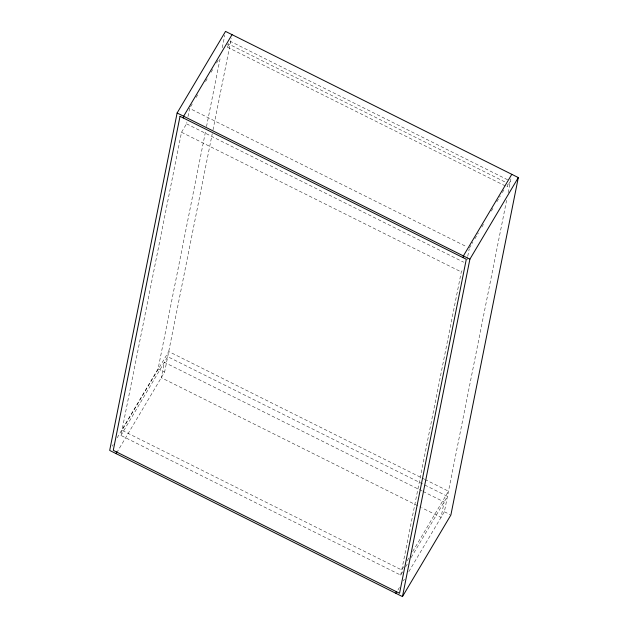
<?xml version="1.0" encoding="UTF-8"?>
<svg xmlns="http://www.w3.org/2000/svg" width="628" height="628" viewBox="0 0 628 628"><rect width="100%" height="100%" fill="white"/><g stroke="black" fill="none" stroke-linecap="round" stroke-linejoin="round"><path stroke-width="0.47" stroke-dasharray="3.14 2.35" d="M402.705 571.763L400.711 575.122L120.945 435.44L181.523 132.265L186.54 123.826L186.901 122.013M187.984 116.573L189.617 108.409L466.745 246.773M117.177 437.802L158.107 368.832L205.749 130.42M206.518 126.573L220.35 57.36M222.273 47.744L224.769 35.246M505.344 185.935L227.336 47.124L228.019 43.701L505.148 182.065M116.69 452.835L164.614 372.082L212.24 133.756M213.002 129.91L231.355 38.072M400.711 575.122L461.29 271.948L463.111 268.878M467.02 259.882L467.57 257.158M467.75 256.248L469.195 248.994M507.612 184.239L507.094 186.806L510.438 181.178M408.836 571.645L444.381 511.765L506.592 200.403M508.13 192.71L510.949 178.611M190.614 106.729L192.608 103.369M196.101 97.481L198.095 94.122M205.576 81.514L207.57 78.155M211.063 72.275L213.057 68.915M216.55 63.028L218.544 59.668M227.336 47.124L230.672 41.503L508.68 180.307M112.184 446.218L113.181 444.538M120.945 435.44L167.7 356.665L423.782 484.526M469.375 248.091L472.868 242.204M474.862 238.844L478.355 232.964M481.849 227.077L483.843 223.717M491.324 211.11L493.318 207.75M496.811 201.871L500.296 195.983M502.298 192.623L504.292 189.263M403.725 566.629L401.739 569.981L121.973 430.306L168.72 351.531L421.302 477.633M407.203 560.765L409.197 557.413M412.675 551.549L448.486 491.206L425.682 479.823M405.68 566.739L407.195 564.195M411.152 557.523L447.458 496.348L424.654 484.965M397.94 590.014L399.424 587.51M403.388 580.829L404.377 579.157M186.54 123.826L463.668 262.19M181.523 132.265L461.29 271.948M422.173 478.073L424.803 479.384M422.197 491.025L164.355 362.293L161.278 377.711L420.87 507.322M423.068 491.465L444.122 501.976L441.037 517.394L421.741 507.754M158.107 368.832L164.614 372.082M444.381 511.765L450.072 514.607"/><path stroke-width="0.94" d="M177.12 112.985L109.688 450.425L402.462 596.6L450.88 515.015L518.312 177.575L225.538 31.4L177.12 112.985L469.893 259.168L402.462 596.6M116.196 453.667L116.541 451.956M183.282 117.946L183.619 116.235L232.038 34.65M395.962 593.35L396.299 591.639M463.04 257.629L463.385 255.918L511.804 174.333M469.893 259.168L518.312 177.575M180.024 116.329L113.283 450.331L399.557 593.264L466.298 259.254L180.024 116.329"/></g></svg>
